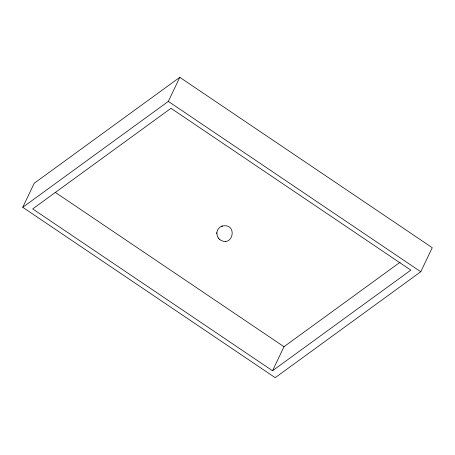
<?xml version="1.0" encoding="UTF-8"?>
<svg xmlns="http://www.w3.org/2000/svg" width="455" height="455" viewBox="0 0 455 455"><rect width="100%" height="100%" fill="white"/><g stroke="black" fill="none" stroke-linecap="round" stroke-linejoin="round"><path stroke-width="0.68" d="M219.657 239.557L217.433 236.589L216.813 233.142M216.825 232.988C216.989 229.934 219.134 227.113 222.029 226.135M216.802 233.352L216.836 232.772M22.75 207.304L34.222 183.251L179.799 77.333L432.25 247.696L420.778 271.749L275.201 377.667L22.75 207.304L168.327 101.385L179.799 77.333M272.528 370.757L410.825 270.139L171 108.29L32.703 208.913L272.528 370.757L284 346.71L400.15 262.199M222.12 226.101C238.136 222.506 233.279 248.737 219.537 239.455M221.818 226.203L222.319 226.033M225.202 241.321L225.657 241.275M168.327 101.385L420.778 271.749M55.123 192.255L284 346.71M218.298 238.113L218.588 238.488"/></g></svg>
